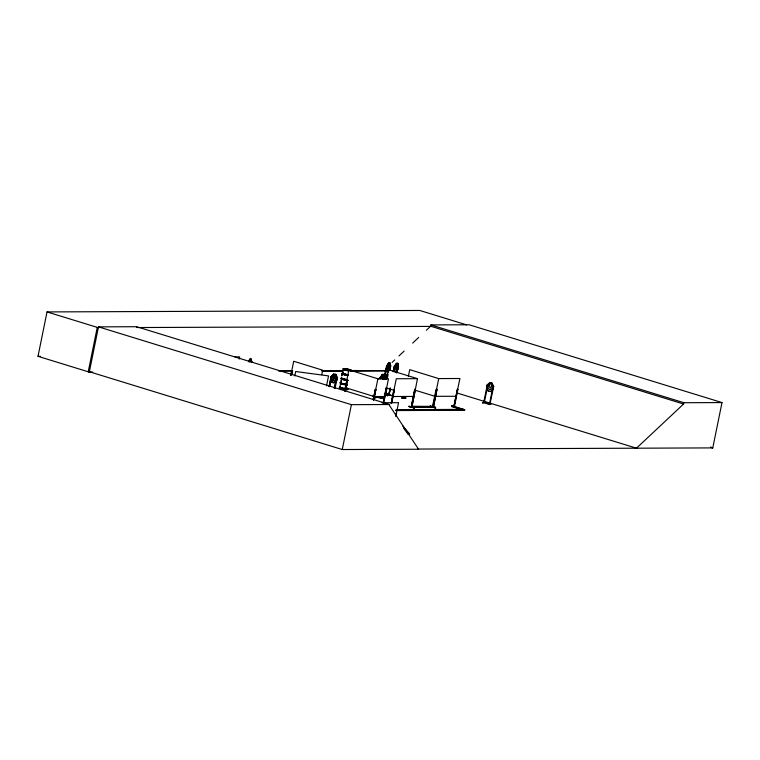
<?xml version="1.0" encoding="UTF-8"?>
<svg xmlns="http://www.w3.org/2000/svg" width="760" height="760" viewBox="0 0 760 760"><rect width="100%" height="100%" fill="white"/><g stroke="black" fill="none" stroke-linecap="round" stroke-linejoin="round"><path stroke-width="1.14" d="M250.781 361.893L250.828 359.49L250.334 359.47M383.106 374.822L382.869 378.48M386.755 379.24L386.783 377.634L385.748 379.24M387.324 376.418L387.296 374.803M397.195 363.669L396.891 367.308L395.798 368.41L395.846 366.073L397.128 363.651M389.452 363.394L389.148 367.033L388.065 368.134L388.123 365.807L389.395 363.375M385.159 377.074L384.465 377.159L383.714 374.395L382.308 374.385L380.418 377.207L380.921 377.216M331.92 376.523L329.726 386.688M384.702 377.235L383.809 377.159M393.357 371.611L394.44 366.035L396.397 363.233L397.746 363.233L398.497 366.044L396.834 372.656M384.864 376.894L387.191 365.588L384.512 376.894M92.748 372.087L89.281 372.106L38 356.326L47.034 311.923L419.795 310.469L466.621 324.872M97.185 327.769L88.227 371.801L89.566 371.801M89.281 372.106L98.486 326.866L136.638 326.714L389.548 404.519L389.376 405.346L418.579 449.236L342.266 449.53L89.357 371.735M136.468 327.55L136.638 326.714M239.238 359.119L239.685 356.896L234.982 356.915M290.814 375.487L293.712 361.266L322.696 370.187L321.793 374.632M290.956 375.487L291.517 372.067L292.144 372.21L291.678 374.499M291.545 374.499L292.144 372.21M294.794 375.962L295.697 371.516L328.548 375.905L326.515 385.899M329.08 386.565L331.113 376.57L331.882 376.618M329.175 386.612L331.17 376.599L333.801 374.062L335.891 374.338L332.082 382.508L334.172 382.793L336.794 380.247L337.335 377.416L335.891 374.338M334.324 388.408L336.585 377.302L337.24 377.425M334.419 388.455L336.775 377.378M334.979 388.531L337.373 377.435M341.81 375.782L342.228 373.74L341.82 375.782M339.71 387.818L341.525 378.936M341.249 381.111L341.696 378.888M344.622 390.934L348.906 369.873L377.901 378.784L388.493 378.746L383.515 403.227M344.992 389.794L346.845 380.665L347.339 380.817L345.249 391.087M345.116 391.087L347.339 380.817M342.266 449.53L351.395 404.662L389.548 404.519M373.122 399.703L375.345 389.433L373.255 399.693M373.426 399.788L375.877 389.576L373.787 399.845M375.687 389.519L373.597 399.788L377.901 378.784M374.632 396.435L374.756 397.166L374.747 396.445M375.031 397.138L375.174 396.501M375.601 397.746L373.226 396.017L375.953 397.47M379.44 397.166L382.166 398.62M383.334 379.344L383.714 374.395L383.999 377.216M380.104 397.166L380.228 397.898L380.342 397.242C381.425 397.347 379.43 396.824 380.209 397.888M384.322 376.837L386.584 365.731L387.125 365.788M384.047 379.078L384.408 377.188M384.608 377.188L384.227 379.069L386.507 374.366L387.913 374.385L387.933 376.295M384.674 376.837L386.935 365.731M384.617 398.192L380.712 398.297L384.731 397.898L380.637 397.945L380.637 397.224L380.646 398.231M380.712 398.297L384.731 397.898M384.921 379.344L386.574 374.462L385.101 377.216M386.992 371.345L388.284 371.402L390.155 368.581L390.735 365.759L389.937 362.938L388.616 362.947L386.954 371.421L386.27 368.59M385.757 378.461L387.362 374.822M382.774 397.651L382.612 398.287L383.363 398.468L383.04 397.67L383.334 398.449M386.678 378.632L388.483 369.749L417.477 378.66L411.863 407.236L411.996 406.581L411.207 406.59M383.163 398.459L382.822 397.67L382.84 398.306M389.177 370.148L389.965 363.033M389.367 370.215L390.383 365.57M389.528 370.148L390.431 365.693M384.969 393.794L386.099 388.246M389.719 370.205L390.735 365.759M383.144 403.17L386.108 389.481M383.334 403.237L386.403 388.236M390.478 388.284L389.11 394.953L385.197 394.962L386.764 388.236M385.272 394.962L385.738 394.316M385.633 394.962L386.954 388.293M392.008 395.751L386.431 393.709L392.017 395.713M384.626 394.392L387.695 395.428M393.167 371.555L394.298 366.006L394.896 365.845M389.937 388.227L388.863 394.962L390.288 388.227M390.127 388.284L388.977 394.887M393.528 371.555L394.659 366.006L393.718 371.611M389.187 394.953L389.11 394.24M396.473 372.656L397.746 363.233L398.449 366.063L397.024 372.713M396.663 372.713L398.107 365.835M398.44 366.026L397.926 368.856L396.026 371.678L394.62 371.668L393.974 368.847M391.115 403.17L393.898 389.481L394.449 389.538L391.656 403.227M391.305 403.237L396.283 378.746L417.477 378.66M391.466 403.17L394.449 389.538M395.542 415.758L396.359 413.469L396.084 415.805M395.732 415.815L396.549 413.526M395.846 415.995L398.563 402.676L382.08 402.743M401.669 398.088L405.897 398.192L402.03 397.841M403.949 398.24C404.159 396.169 404.947 399.456 404.462 397.708L404.016 397.575M408.367 376.323L409.726 369.664L438.719 378.584L459.904 378.499L453.891 407.113L457.539 389.348M404.31 398.354L404.538 397.727M408.88 406.353L414.342 408.025L409.099 406.334M409.82 407.246L413.858 406.875M436.876 389.376L433.19 407.208L410.951 406.97L411.065 406.41L432.25 406.334L433.305 406.657L411.065 406.41M414.732 389.405L411.264 407.227L414.732 389.405L415.416 389.452L411.72 407.236M415.084 389.395L411.474 407.151M412.005 407.293L412.119 406.742M408.187 434.207L409.478 434.435L409.592 433.884L408.3 433.656L409.355 433.979L409.241 434.53L408.187 434.207L403.702 428.345M426.388 330.229L430.673 326.211L430.939 324.919L469.091 324.767L722 402.572L712.775 447.897L417.981 449.055M431.062 407.17L435.309 407.217L431.366 407.255M410.951 406.97L432.136 406.885L432.25 406.334M432.354 406.97L436.164 389.224L437.066 389.433L433.466 407.208L432.849 407.123L433.209 406.486M438.719 378.584L432.896 407.141M436.658 389.376L433.257 407.132M430.017 406.315L435.689 408.006L430.284 405.973M457.178 407.92L451.573 405.878L457.007 407.825M452.01 406.049L462.878 409.393L462.773 409.953L451.896 406.609L452.779 406.049L464.712 409.716L464.597 410.276L395.894 410.542M451.896 406.609L452.779 406.049M454.423 406.467L453.701 407.056L454.337 407.123L457.9 389.348L457.349 389.291L453.682 407.046L454.271 407.123M396.026 410.21L463.543 409.944L463.657 409.393L397.318 409.649M490.143 404.159C487.863 405.289 482.799 401.023 483.645 402.714L487.255 384.902L487.863 384.959L484.253 402.838L484.32 401.935L482.495 402.885L483.92 402.183L489.516 403.531M493.05 386.042L489.431 404.529C493.145 402.904 488.822 404.073 489.516 403.38M489.801 404.595L489.421 403.997M493.097 386.26L493.696 386.384L489.953 404.168L490.238 403.541M636.462 448.2L683.582 404.016L683.848 402.714L722 402.572M249.489 361.893L250.401 359.49M381.824 377.245L383.163 374.832M386.83 365.816L388.683 363.042L387.049 367.925L387.562 369.597L388.417 369.588L389.604 367.906M248.824 361.893L249.973 359.034L251.38 359.052L251.427 361.883M381.159 377.245L382.308 374.385M385.187 379.126L385.994 377.207L387.401 377.216M396.406 363.308L394.753 368.191L395.295 369.863L396.159 369.863L397.356 368.182M387.6 395.751L384.55 394.668M387.856 395.428L384.408 394.392M380.693 378.888L381.463 377.349L382.128 377.435L382.261 379.097M333.773 374.043L331.816 378.888L332.832 380.741L334.172 380.921L335.853 379.42L335.844 374.404M379.82 378.651L380.817 376.798L378.851 378.708M374.737 397.157L380.779 397.926M401.992 397.86L405.973 397.822M372.846 396.321L375.905 397.831M375.867 397.765L372.846 396.33M386.773 365.798L388.673 362.966M390.127 368.552L388.217 371.383L389.909 363.014M380.637 377.169L382.375 374.404M384.75 379.126L386.061 377.292M395.96 371.659L397.822 368.818M484.196 402.24L483.654 402.021M333.82 374.138L331.113 376.57M378.898 378.755L380.865 376.894L382.888 377.159L383.183 379.097M392.122 362.368L394.697 359.955M398.971 355.937L404.12 351.12M412.68 343.083L418.674 337.459M493.725 386.412L492.119 383.087L489.867 382.574L487.103 384.883L486.523 387.704L488.148 391.029L490.381 391.542L493.173 389.224M482.762 402.942L484.433 402.173L483.712 402.049M484.215 402.791L483.597 402.648M490.067 404.139L489.516 404.016L490.903 403.455M489.431 404.529L491.188 403.873M489.535 404.5L490.903 403.778M385.006 394.905L388.844 394.867M344.66 369.284L344.46 369.303M390.269 365.769L390.079 365.712M414.922 389.31L415.416 389.452M436.515 389.376L437.066 389.433M433.01 406.486L433.361 406.476M431.119 407.084L435.062 407.094M375.706 389.576L375.212 389.433M137.655 327.541L431.262 326.401M38 356.326L40.375 356.316M252.016 361.865L251.474 361.808M398.382 366.044L398.097 366.073M280.25 370.804L292.125 370.756M321.812 370.642L343.188 370.557M352.688 370.519L357.438 370.5M278.474 370.994L292.724 370.937M322.401 370.823L342.589 370.747M352.089 370.709L384.151 370.585L388.673 371.972M322.031 371.193L343.387 371.108M351.69 371.079L384.921 370.947M394.659 371.592L396.026 371.678M384.873 394.259L388.635 394.43M388.816 394.487L385.538 394.44M384.873 396.511L374.281 396.549L345.297 387.628M392.673 396.511L413.858 396.425M456.285 396.264L435.1 396.34L415.036 390.174M396.007 409.982L464.712 409.716M489.639 403.408L489.516 404.016M344.441 369.198L344.717 369.255M433.209 407.123L432.136 406.885M411.34 406.438L411.512 406.438M375.298 396.568L374.889 396.52M433.228 406.552L432.506 406.344M403.997 398.202L404.282 397.584L404.082 398.221M380.817 376.798L382.935 377.093L383.923 379.154L382.935 377.093M335.084 374.68L334.409 374.594L333.26 376.912L333.45 379.325L335.027 378.413L335.055 374.67M332.082 382.508L330.572 379.401L332.12 382.423L334.153 382.717L336.709 380.199M380.161 397.404L375.373 396.758M383.135 398.449L383.202 397.793M488.167 391.02L490.399 391.533M457.349 389.291L457.9 389.348M346.712 380.665L347.206 380.817M403.921 398.221L404.51 398.354M430.036 406.286L435.689 408.006M414.561 408.025L408.947 406.305M430.939 324.919L683.848 402.714M430.673 326.211L683.582 404.016M710.505 447.203L712.775 447.897L710.591 447.222M456.56 392.853L637.061 448.381M452.675 406.6L461.367 409.279M463.543 409.944L464.597 410.276M385.985 387.856L393.794 390.25M384.398 394.715L387.818 395.732M251.284 359.1L251.826 361.808M98.486 326.866L351.395 404.662M47.034 311.923L98.315 327.702M402.695 425.923L409.592 433.884M404.88 429.134L406.41 430.901M348.137 380.285A4.341 0.617 11.5 0 1 342.95 379.269A4.341 0.617 11.5 0 1 341.487 378.242M347.197 384.702A4.294 0.608 11.5 0 1 342.076 383.705A4.294 0.608 11.5 0 1 340.641 382.641A4.275 0.608 11.5 0 0 342.095 383.686A4.275 0.608 11.5 0 0 347.197 384.683A4.294 0.608 11.5 0 1 342.085 383.658A4.294 0.608 11.5 0 1 340.641 382.688M347.253 384.38A4.275 0.608 11.5 0 1 342.152 383.382A4.275 0.608 11.5 0 1 340.717 382.365M349.011 371.032A4.256 0.608 11.5 0 1 343.159 369.341A4.256 0.608 11.5 0 1 348.479 369.769A4.256 0.608 11.5 0 1 350.692 371.165M347.244 384.493A4.294 0.608 11.5 0 1 342.123 383.496A4.294 0.608 11.5 0 1 340.68 382.479M347.197 384.665A4.275 0.608 11.5 0 1 342.095 383.667A4.275 0.608 11.5 0 1 340.66 382.66M349.077 370.776A4.294 0.608 11.5 0 1 343.178 369.075A4.294 0.608 11.5 0 1 348.545 369.502A4.294 0.608 11.5 0 1 350.769 370.909M348.184 375.278A4.341 0.617 11.5 0 1 343.14 374.091A4.341 0.617 11.5 0 1 343.026 373.302M347.234 379.924A4.341 0.617 11.5 0 1 342.57 378.879A4.341 0.617 11.5 0 1 341.544 377.986M348.232 375.022A4.341 0.617 11.5 0 1 343.197 373.844A4.341 0.617 11.5 0 1 343.073 373.046M347.101 385.101A4.275 0.608 11.5 0 1 341.582 383.971A4.275 0.608 11.5 0 1 341.097 383.059M347.168 384.864A4.294 0.608 11.5 0 1 342.048 383.866A4.294 0.608 11.5 0 1 340.603 382.85M347.823 389.063A4.341 0.617 11.5 0 1 342.608 388.74A4.341 0.617 11.5 0 1 340.176 387.267M347.567 388.597A4.341 0.617 11.5 0 1 343.216 388.607A4.341 0.617 11.5 0 1 340.233 387.02M488.243 385.177L487.815 387.286L488.927 389.3L490.361 389.633L492.128 388.284L492.053 383.154L489.896 382.66L488.243 385.177M489.336 385.424L489.089 386.669L490.286 388.084L491.492 385.928L491.245 383.353L490.523 383.183L489.336 385.424M250.04 359.052L248.738 360.952L250.04 359.128M342.931 379.553A4.275 0.608 11.5 0 0 348.033 380.551A4.284 0.608 11.5 0 1 342.931 379.553A4.284 0.608 11.5 0 1 341.487 378.537A4.275 0.608 11.5 0 0 342.931 379.553M343.226 368.913A4.275 0.608 11.5 0 0 349.096 370.614A4.294 0.608 11.5 0 1 343.206 368.933A4.275 0.608 11.5 0 1 348.574 369.341A4.275 0.608 11.5 0 1 350.787 370.747A4.294 0.608 11.5 0 0 348.574 369.36A4.294 0.608 11.5 0 0 343.206 368.933M342.674 378.594A4.275 0.608 11.5 0 0 347.263 379.63A4.284 0.608 11.5 0 1 342.674 378.594A4.284 0.608 11.5 0 1 341.658 377.72A4.275 0.608 11.5 0 0 342.674 378.594M343.51 374.519A4.275 0.608 11.5 0 0 348.099 375.544A4.284 0.608 11.5 0 1 343.501 374.519A4.284 0.608 11.5 0 1 342.484 373.635A4.275 0.608 11.5 0 0 343.51 374.519M343.301 373.559A4.275 0.608 11.5 0 0 348.26 374.727A4.284 0.608 11.5 0 1 343.301 373.559A4.284 0.608 11.5 0 1 343.178 372.78A4.275 0.608 11.5 0 0 343.301 373.559M342.57 389.015A4.275 0.608 11.5 0 0 347.7 389.338A4.284 0.608 11.5 0 1 342.57 389.015A4.284 0.608 11.5 0 1 340.166 387.572A4.275 0.608 11.5 0 0 342.57 389.015M343.273 388.322A4.275 0.608 11.5 0 0 347.558 388.303A4.284 0.608 11.5 0 1 343.273 388.322A4.284 0.608 11.5 0 1 340.337 386.745A4.275 0.608 11.5 0 0 343.273 388.322"/></g></svg>
